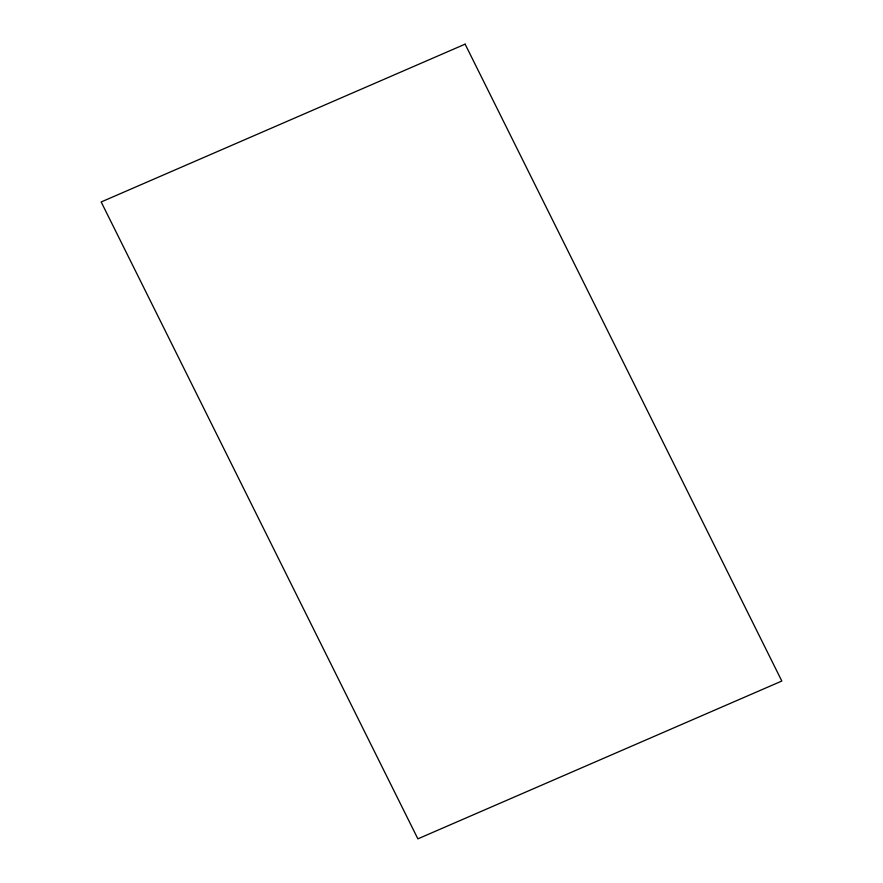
<?xml version="1.0" encoding="UTF-8"?>
<svg xmlns="http://www.w3.org/2000/svg" width="883" height="883" viewBox="0 0 883 883"><rect width="100%" height="100%" fill="white"/><g stroke="black" fill="none" stroke-linecap="round" stroke-linejoin="round"><path stroke-width="1.32" d="M465.12 44.15L101.181 201.964L417.88 838.85L781.819 681.036L465.12 44.15"/></g></svg>
